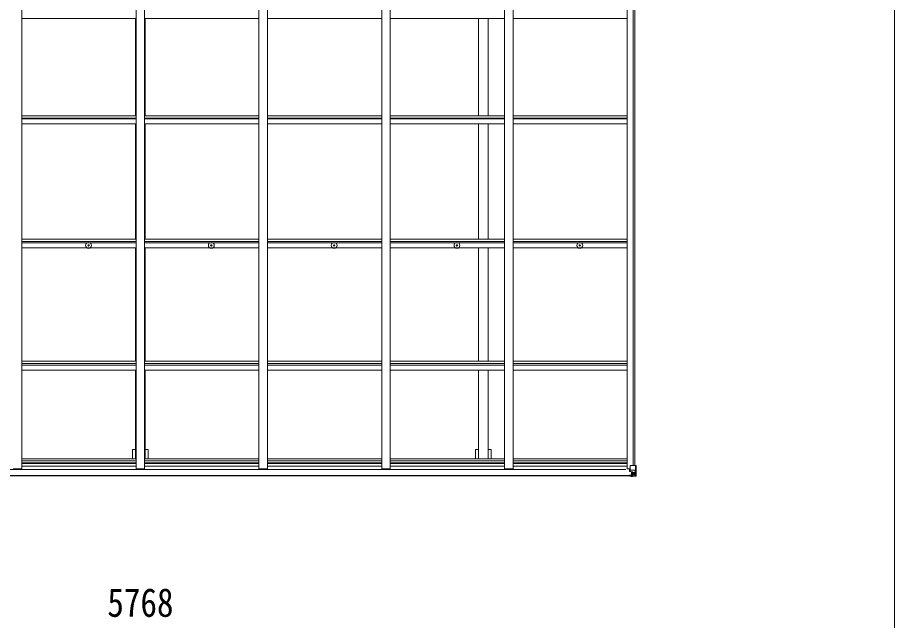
# Model space of a CAD drawing. Units: millimetres at full size, sheet at 1:35; details may follow other scales. Extents: x -9783 to 9892, y -6828 to 6752.
# Drawn here: x 4284 to 9397, y 187 to 3701 of the extents above; entities that cross this region are included whole.
import ezdxf
from ezdxf.enums import TextEntityAlignment as Align

# ---------------------------------------------------------------- set-up
doc = ezdxf.new("R2010")
doc.units = ezdxf.units.MM
doc.header["$LTSCALE"] = 35
for name, color, linetype, lineweight in [('0-1_本体', 4, 'Continuous', 9), ('0-2_部品', 7, 'Continuous', 9), ('0-A_寸法', 6, 'Continuous', 9), ('F-0_240', 7, 'Continuous', 9)]:
    doc.layers.add(name, color=color, linetype=linetype, lineweight=lineweight)
doc.styles.add('ＭＳ ゴシック', font='')
doc.styles.get('ＭＳ ゴシック').set_extended_font_data('MS Gothic')

msp = doc.modelspace()

# ---------------------------------------------------------------- linework, layer by layer
at = {"layer": '0-1_本体'}
for p, q in [((4309.19, 1070.07), (4309.19, 6377.1)), ((4975.19, 1070.07), (4975.19, 6377.1)), ((5025.19, 1070.07), (5025.19, 6377.1)), ((5691.19, 1070.07), (5691.19, 6377.1)), ((5741.19, 1070.07), (5741.19, 6377.1)), ((6407.19, 1070.07), (6407.19, 6377.1)), ((6457.19, 1070.07), (6457.19, 6377.1)), ((7123.19, 1070.07), (7123.19, 6377.1)), ((7173.19, 1070.07), (7173.19, 6377.1)), ((7839.19, 1070.07), (7839.19, 6377.1)), ((7874.37, 1089.61), (7874.37, 6357.56)), ((7884.19, 1089.61), (7884.19, 6357.56)), ((4309.19, 3695.58), (4975.19, 3695.58)), ((4972.69, 3128.06), (4972.69, 3695.58)), ((5025.19, 3695.58), (5691.19, 3695.58)), ((5027.69, 3128.06), (5027.69, 3695.58)), ((5741.19, 3695.58), (6407.19, 3695.58)), ((6457.19, 3695.58), (7123.19, 3695.58)), ((6972.69, 3128.06), (6972.69, 3695.58)), ((7027.69, 3128.06), (7027.69, 3695.58)), ((7173.19, 3695.58), (7839.19, 3695.58)), ((4309.19, 3128.06), (4975.19, 3128.06)), ((5025.19, 3128.06), (5691.19, 3128.06)), ((5741.19, 3128.06), (6407.19, 3128.06)), ((6457.19, 3128.06), (7123.19, 3128.06)), ((7173.19, 3128.06), (7839.19, 3128.06)), ((4309.19, 3115.04), (4975.19, 3115.04)), ((4309.19, 3111.18), (4975.19, 3111.18)), ((4309.19, 3081.3), (4975.19, 3081.3)), ((4972.69, 2408.76), (4972.69, 3081.3)), ((5025.19, 3115.04), (5691.19, 3115.04)), ((5025.19, 3111.18), (5691.19, 3111.18)), ((5025.19, 3081.3), (5691.19, 3081.3)), ((5027.69, 2408.76), (5027.69, 3081.3)), ((5741.19, 3115.04), (6407.19, 3115.04)), ((5741.19, 3111.18), (6407.19, 3111.18)), ((5741.19, 3081.3), (6407.19, 3081.3)), ((6457.19, 3115.04), (7123.19, 3115.04)), ((6457.19, 3111.18), (7123.19, 3111.18)), ((6457.19, 3081.3), (7123.19, 3081.3)), ((6972.69, 2408.76), (6972.69, 3081.3)), ((7027.69, 2408.76), (7027.69, 3081.3)), ((7173.19, 3115.04), (7839.19, 3115.04)), ((7173.19, 3111.18), (7839.19, 3111.18)), ((7173.19, 3081.3), (7839.19, 3081.3)), ((4309.19, 2408.76), (4975.19, 2408.76)), ((5025.19, 2408.76), (5691.19, 2408.76)), ((5741.19, 2408.76), (6407.19, 2408.76)), ((6457.19, 2408.76), (7123.19, 2408.76)), ((7173.19, 2408.76), (7839.19, 2408.76)), ((4309.19, 2395.85), (4975.19, 2395.85)), ((4309.19, 2387.52), (4975.19, 2387.52)), ((4309.19, 2358.25), (4975.19, 2358.25)), ((4972.69, 1697.99), (4972.69, 2358.25)), ((5025.19, 2395.85), (5691.19, 2395.85)), ((5025.19, 2387.52), (5691.19, 2387.52)), ((5025.19, 2358.25), (5691.19, 2358.25)), ((5027.69, 1697.99), (5027.69, 2358.25)), ((5741.19, 2395.85), (6407.19, 2395.85)), ((5741.19, 2387.52), (6407.19, 2387.52)), ((5741.19, 2358.25), (6407.19, 2358.25)), ((6457.19, 2395.85), (7123.19, 2395.85)), ((6457.19, 2387.52), (7123.19, 2387.52)), ((6457.19, 2358.25), (7123.19, 2358.25)), ((6972.69, 1697.99), (6972.69, 2358.25)), ((7027.69, 1697.99), (7027.69, 2358.25)), ((7173.19, 2395.85), (7839.17, 2395.85)), ((7173.19, 2387.52), (7839.19, 2387.52)), ((7173.19, 2358.25), (7839.19, 2358.25)), ((4309.19, 1697.99), (4975.19, 1697.99)), ((5025.19, 1697.99), (5691.19, 1697.99)), ((5741.19, 1697.99), (6407.19, 1697.99)), ((6457.19, 1697.99), (7123.19, 1697.99)), ((7173.19, 1697.99), (7839.19, 1697.99)), ((4309.19, 1685.15), (4975.19, 1685.15)), ((4309.19, 1675), (4975.19, 1675)), ((4309.19, 1646.03), (4975.19, 1646.03)), ((4972.69, 1128.93), (4972.69, 1646.03)), ((5025.19, 1685.15), (5691.19, 1685.15)), ((5025.19, 1675), (5691.19, 1675)), ((5025.19, 1646.03), (5691.19, 1646.03)), ((5027.69, 1128.93), (5027.69, 1646.03)), ((5741.19, 1685.15), (6407.19, 1685.15)), ((5741.19, 1675), (6407.19, 1675)), ((5741.19, 1646.03), (6407.19, 1646.03)), ((6457.19, 1685.15), (7123.19, 1685.15)), ((6457.19, 1675), (7123.19, 1675)), ((6457.19, 1646.03), (7123.19, 1646.03)), ((6972.69, 1128.93), (6972.69, 1646.03)), ((7027.69, 1128.93), (7027.69, 1646.03)), ((7173.19, 1685.15), (7839.19, 1685.15)), ((7173.19, 1675), (7839.19, 1675)), ((7173.19, 1646.03), (7839.19, 1646.03)), ((5045.39, 1183.77), (5027.69, 1183.77)), ((5045.39, 1183.77), (5045.39, 1128.93)), ((7045.39, 1183.77), (7027.69, 1183.77)), ((7045.39, 1183.77), (7045.39, 1128.93)), ((4309.19, 1128.93), (4975.19, 1128.93)), ((5025.19, 1128.93), (5691.19, 1128.93)), ((5741.19, 1128.93), (6407.19, 1128.93)), ((6457.19, 1128.93), (7123.19, 1128.93)), ((7173.19, 1128.93), (7839.19, 1128.93)), ((4309.19, 1116.11), (4975.19, 1116.11)), ((4309.19, 1104.76), (4975.19, 1104.76)), ((4309.19, 1100.98), (4975.19, 1100.98)), ((4309.19, 1085.03), (4975.19, 1085.03)), ((5025.19, 1116.11), (5691.19, 1116.11)), ((5025.19, 1104.76), (5691.19, 1104.76)), ((5025.19, 1100.98), (5691.19, 1100.98)), ((5025.19, 1085.03), (5691.19, 1085.03)), ((5741.19, 1116.11), (6407.19, 1116.11)), ((5741.19, 1104.76), (6407.19, 1104.76)), ((5741.19, 1100.98), (6407.19, 1100.98)), ((5741.19, 1085.03), (6407.19, 1085.03)), ((6457.19, 1116.11), (7123.19, 1116.11)), ((6457.19, 1104.76), (7123.19, 1104.76)), ((6457.19, 1100.98), (7123.19, 1100.98)), ((6457.19, 1085.03), (7123.19, 1085.03)), ((7173.19, 1116.11), (7839.19, 1116.11)), ((7173.19, 1104.76), (7839.19, 1104.76)), ((7173.19, 1100.98), (7839.19, 1100.98)), ((7173.19, 1085.03), (7839.19, 1085.03)), ((2137.69, 1031.26), (7862.69, 1031.26)), ((2137.69, 1029.2), (7862.69, 1029.2)), ((7830.19, 1066.74), (2172.19, 1066.74)), ((4259.19, 1070.07), (4309.19, 1070.07)), ((4975.19, 1070.07), (5025.19, 1070.07)), ((5691.19, 1070.07), (5741.19, 1070.07)), ((6407.19, 1070.07), (6457.19, 1070.07)), ((7123.19, 1070.07), (7173.19, 1070.07)), ((7839.19, 1070.07), (7852.19, 1070.07))]:
    msp.add_line(p, q, dxfattribs=at)
for points in [[(4972.69, 1183.77), (4954.99, 1183.77), (4954.99, 1128.93)], [(6972.69, 1183.77), (6954.99, 1183.77), (6954.99, 1128.93)]]:
    msp.add_lwpolyline(points, dxfattribs=at)
at = {"layer": '0-2_部品'}
for p, q in [((4695.95, 2373.39), (4697.05, 2373.41)), ((4695.95, 2372.39), (4697.05, 2372.37)), ((4697.05, 2373.41), (4697.57, 2373.51)), ((4697.05, 2372.37), (4697.57, 2372.27)), ((4697.67, 2374.02), (4697.57, 2373.51)), ((4697.67, 2371.75), (4697.57, 2372.27)), ((4697.69, 2375.13), (4697.67, 2374.02)), ((4697.69, 2370.64), (4697.67, 2371.75)), ((4698.69, 2375.13), (4698.71, 2374.02)), ((4698.69, 2370.64), (4698.71, 2371.75)), ((4698.71, 2374.02), (4698.81, 2373.51)), ((4698.71, 2371.75), (4698.81, 2372.27)), ((4699.33, 2373.41), (4698.81, 2373.51)), ((4699.33, 2372.37), (4698.81, 2372.27)), ((4700.44, 2373.39), (4699.33, 2373.41)), ((4700.44, 2372.39), (4699.33, 2372.37)), ((5411.95, 2373.39), (5413.05, 2373.41)), ((5411.95, 2372.39), (5413.05, 2372.37)), ((5413.05, 2373.41), (5413.57, 2373.51)), ((5413.05, 2372.37), (5413.57, 2372.27)), ((5413.67, 2374.02), (5413.57, 2373.51)), ((5413.67, 2371.75), (5413.57, 2372.27)), ((5413.69, 2375.13), (5413.67, 2374.02)), ((5413.69, 2370.64), (5413.67, 2371.75)), ((5414.69, 2375.13), (5414.71, 2374.02)), ((5414.69, 2370.64), (5414.71, 2371.75)), ((5414.71, 2374.02), (5414.81, 2373.51)), ((5414.71, 2371.75), (5414.81, 2372.27)), ((5415.33, 2373.41), (5414.81, 2373.51)), ((5415.33, 2372.37), (5414.81, 2372.27)), ((5416.44, 2373.39), (5415.33, 2373.41)), ((5416.44, 2372.39), (5415.33, 2372.37)), ((6127.95, 2373.39), (6129.05, 2373.41)), ((6127.95, 2372.39), (6129.05, 2372.37)), ((6129.05, 2373.41), (6129.57, 2373.51)), ((6129.05, 2372.37), (6129.57, 2372.27)), ((6129.67, 2374.02), (6129.57, 2373.51)), ((6129.67, 2371.75), (6129.57, 2372.27)), ((6129.69, 2375.13), (6129.67, 2374.02)), ((6129.69, 2370.64), (6129.67, 2371.75)), ((6130.69, 2375.13), (6130.71, 2374.02)), ((6130.69, 2370.64), (6130.71, 2371.75)), ((6130.71, 2374.02), (6130.81, 2373.51)), ((6130.71, 2371.75), (6130.81, 2372.27)), ((6131.33, 2373.41), (6130.81, 2373.51)), ((6131.33, 2372.37), (6130.81, 2372.27)), ((6132.44, 2373.39), (6131.33, 2373.41)), ((6132.44, 2372.39), (6131.33, 2372.37)), ((6843.95, 2373.39), (6845.05, 2373.41)), ((6843.95, 2372.39), (6845.05, 2372.37)), ((6845.05, 2373.41), (6845.57, 2373.51)), ((6845.05, 2372.37), (6845.57, 2372.27)), ((6845.67, 2374.02), (6845.57, 2373.51)), ((6845.67, 2371.75), (6845.57, 2372.27)), ((6845.69, 2375.13), (6845.67, 2374.02)), ((6845.69, 2370.64), (6845.67, 2371.75)), ((6846.69, 2375.13), (6846.71, 2374.02)), ((6846.69, 2370.64), (6846.71, 2371.75)), ((6846.71, 2374.02), (6846.81, 2373.51)), ((6846.71, 2371.75), (6846.81, 2372.27)), ((6847.33, 2373.41), (6846.81, 2373.51)), ((6847.33, 2372.37), (6846.81, 2372.27)), ((6848.44, 2373.39), (6847.33, 2373.41)), ((6848.44, 2372.39), (6847.33, 2372.37)), ((7559.95, 2373.39), (7561.05, 2373.41)), ((7559.95, 2372.39), (7561.05, 2372.37)), ((7561.05, 2373.41), (7561.57, 2373.51)), ((7561.05, 2372.37), (7561.57, 2372.27)), ((7561.67, 2374.02), (7561.57, 2373.51)), ((7561.67, 2371.75), (7561.57, 2372.27)), ((7561.69, 2375.13), (7561.67, 2374.02)), ((7561.69, 2370.64), (7561.67, 2371.75)), ((7562.69, 2375.13), (7562.71, 2374.02)), ((7562.69, 2370.64), (7562.71, 2371.75)), ((7562.71, 2374.02), (7562.81, 2373.51)), ((7562.71, 2371.75), (7562.81, 2372.27)), ((7563.33, 2373.41), (7562.81, 2373.51)), ((7563.33, 2372.37), (7562.81, 2372.27)), ((7564.44, 2373.39), (7563.33, 2373.41)), ((7564.44, 2372.39), (7563.33, 2372.37)), ((7856.69, 1088.61), (7856.69, 1055.51)), ((7887.85, 1089.61), (7857.69, 1089.61)), ((7887.85, 1089.61), (7887.85, 1029.02)), ((7850.69, 1033.59), (7850.69, 1033.47)), ((7850.69, 1031.91), (7850.69, 1033.47)), ((7850.69, 1031.91), (7850.69, 1031.26)), ((7851.69, 1031.91), (7850.69, 1031.91)), ((7851.69, 1031.26), (7851.69, 1031.91)), ((7856.69, 1031.91), (7851.69, 1031.91)), ((7852.19, 1070.07), (7852.19, 1054.74)), ((7852.19, 1066.61), (7856.69, 1066.61)), ((7853.19, 1056.46), (7852.19, 1056.46)), ((7852.19, 1054.74), (7853.19, 1054.73)), ((7857.24, 1054.69), (7853.19, 1054.73)), ((7856.89, 1028.41), (7853.77, 1029.2)), ((7880.69, 1062.94), (7856.69, 1062.94)), ((7856.69, 1033.51), (7866.69, 1033.6)), ((7856.69, 1033.51), (7856.69, 1031.91)), ((7856.89, 1028.41), (7857.19, 1028.41)), ((7857.19, 1028.41), (7857.19, 1029.2)), ((7857.52, 1055.25), (7867.86, 1053.6)), ((7857.52, 1054.62), (7857.52, 1055.25)), ((7867.86, 1052.96), (7857.52, 1054.62)), ((7858.69, 1031.67), (7866.69, 1031.67)), ((7858.69, 1031.65), (7866.69, 1031.65)), ((7862.19, 1028.02), (7862.19, 1029.2)), ((7862.19, 1028.02), (7867.19, 1028.11)), ((7862.19, 1027.61), (7862.19, 1028.02)), ((7862.19, 1027.61), (7862.19, 1027.09)), ((7868.69, 1027.49), (7862.19, 1027.09)), ((7862.19, 1027.09), (7862.19, 1026.21)), ((7862.19, 1026.21), (7868.69, 1026.61)), ((7863.19, 1053.71), (7863.19, 1033.74)), ((7863.19, 1045.81), (7867.19, 1045.81)), ((7863.19, 1037.6), (7867.19, 1037.6)), ((7867.08, 1033.97), (7863.19, 1033.97)), ((7866.7, 1033.6), (7866.69, 1033.6)), ((7866.69, 1031.65), (7866.69, 1033.6)), ((7866.69, 1032.67), (7867.19, 1032.67)), ((7866.7, 1033.77), (7866.7, 1033.6)), ((7867.19, 1049.41), (7868.69, 1049.41)), ((7867.19, 1035.85), (7868.69, 1035.85)), ((7867.19, 1032.31), (7868.69, 1032.31)), ((7867.86, 1053.6), (7867.86, 1052.96)), ((7868.69, 1052.7), (7868.69, 1026.61)), ((7880.69, 1049.41), (7868.69, 1049.41)), ((7869.69, 1035.85), (7868.69, 1035.85)), ((7880.69, 1035.85), (7868.69, 1035.85)), ((7868.69, 1026.72), (7880.69, 1027.5)), ((7875.21, 1043.05), (7875.21, 1044.01)), ((7887.3, 1062.72), (7880.69, 1062.94)), ((7880.69, 1049.41), (7880.69, 1049.41)), ((7880.69, 1049.41), (7883.02, 1049.38)), ((7883.02, 1035.9), (7880.69, 1035.84)), ((7880.78, 1027.51), (7888.71, 1027.98)), ((7883.02, 1049.38), (7883.02, 1035.9)), ((7887.3, 1062.72), (7883.16, 1050.64)), ((7883.88, 1032.4), (7886.61, 1028.73)), ((7887.85, 1028.95), (7887.85, 1029.02)), ((7889.75, 1027.94), (7889.75, 1027.9)), ((7889.75, 1027.89), (7889.75, 1027.89)), ((7890.69, 1028.9), (7890.69, 1028.93))]:
    msp.add_line(p, q, dxfattribs=at)
for points in [[(7890.69, 1028.93), (7890.69, 1089.61), (7887.85, 1089.61)], [(7856.69, 1033.51), (7856.69, 1033.52), (7850.69, 1033.47)], [(7851.69, 1033.63), (7866.69, 1033.77), (7866.7, 1033.77)], [(7853.19, 1054.73), (7853.19, 1056.46), (7856.69, 1056.48)], [(7866.69, 1032.67), (7858.69, 1032.67), (7858.69, 1031.26)], [(7862.19, 1027.61), (7867.19, 1027.61), (7867.19, 1053.07)], [(7889.75, 1027.89), (7880.69, 1027.34), (7868.69, 1026.61)], [(7874.25, 1041.13), (7873.29, 1041.13), (7873.29, 1042.09), (7874.25, 1042.09)], [(7875.21, 1044.01), (7876.17, 1044.01), (7876.17, 1043.05)], [(7876.17, 1040.17), (7876.17, 1039.21), (7875.21, 1039.21), (7875.21, 1040.17)], [(7877.13, 1042.09), (7878.09, 1042.09), (7878.09, 1041.13), (7877.13, 1041.13)]]:
    msp.add_lwpolyline(points, dxfattribs=at)
for centre, radius in [((4698.19, 2372.89), 17), ((4698.19, 2372.89), 4), ((5414.19, 2372.89), 17), ((5414.19, 2372.89), 4), ((6130.19, 2372.89), 17), ((6130.19, 2372.89), 4), ((6846.19, 2372.89), 17), ((6846.19, 2372.89), 4), ((7562.19, 2372.89), 17), ((7562.19, 2372.89), 4), ((7875.69, 1041.61), 5.3)]:
    msp.add_circle(centre, radius, dxfattribs=at)
for centre, radius, start, end in [((4698.19, 2372.89), 2.3, 167.44414, 192.55586), ((4698.19, 2372.89), 2.3, 77.44414, 102.55586), ((4698.19, 2372.89), 2.3, 257.44414, 282.55586), ((4698.19, 2372.89), 2.3, 347.44414, 12.55586), ((5414.19, 2372.89), 2.3, 167.44414, 192.55586), ((5414.19, 2372.89), 2.3, 77.44414, 102.55586), ((5414.19, 2372.89), 2.3, 257.44414, 282.55586), ((5414.19, 2372.89), 2.3, 347.44414, 12.55586), ((6130.19, 2372.89), 2.3, 167.44414, 192.55586), ((6130.19, 2372.89), 2.3, 77.44414, 102.55586), ((6130.19, 2372.89), 2.3, 257.44414, 282.55586), ((6130.19, 2372.89), 2.3, 347.44414, 12.55586), ((6846.19, 2372.89), 2.3, 167.44414, 192.55586), ((6846.19, 2372.89), 2.3, 77.44414, 102.55586), ((6846.19, 2372.89), 2.3, 257.44414, 282.55586), ((6846.19, 2372.89), 2.3, 347.44414, 12.55586), ((7562.19, 2372.89), 2.3, 167.44414, 192.55586), ((7562.19, 2372.89), 2.3, 77.44414, 102.55586), ((7562.19, 2372.89), 2.3, 257.44414, 282.55586), ((7562.19, 2372.89), 2.3, 347.44414, 12.55586), ((7857.69, 1088.61), 1, 90, 180), ((7851.55, 1025.95), 7.69, 88.96999, 96.43426), ((7857.63, 1056.18), 0.937, 182.32209, 263.26766), ((7857.63, 1055.55), 0.937, 182.32209, 263.26766), ((7866.69, 1034.1), 0.5, 270.52895, 0.04464), ((7866.69, 1031.17), 0.5, 0.00109, 90.00109), ((7866.69, 1031.15), 0.5, 359.99802, 89.99691), ((7866.68, 1034.28), 0.513, 271.88028, 1.04707), ((7867.75, 1052.66), 0.937, 2.32209, 83.26766), ((7867.75, 1052.03), 0.937, 2.32209, 83.26766), ((7874.25, 1043.05), 0.96, 270, 0), ((7874.25, 1040.17), 0.96, 0, 90), ((7877.13, 1043.05), 0.96, 180, 270), ((7877.13, 1040.17), 0.96, 90, 180), ((7886.56, 1028.9), 1.28, 311.17831, 2.45895), ((7888.54, 1015.29), 12.7, 89.24466, 95.10311), ((7889.69, 1028.94), 0.999, 273.4424, 359.95083), ((7889.69, 1028.9), 0.999, 273.4424, 359.95083), ((7889.69, 1028.89), 1, 273.50017, 0.00079)]:
    msp.add_arc(centre, radius, start, end, dxfattribs=at)
for centre, major_axis, ratio, start_param, end_param in [((7962.44, 1035.85), (-81.75, 0), 0.061163, 0, 0.0007725), ((7885.89, 1035.98), (-0.03, -5), 0.573921, 4.7320603, 5.5159136), ((7884.43, 1049.35), (0, -3), 0.468246, 4.2703918, 4.7058971), ((7887.56, 1030.91), (0.02, -3), 0.466854, 5.5234897, 6.1575023), ((7886.58, 1060.38), (-0.85, -2.32), 0.403757, 2.3087461, 3.2744049), ((7887.75, 1027.82), (-2, -0.12), 0.060933, 3.1378449, 4.2119296), ((7688.75, 1015.58), (-201, -12.36), 0.060933, 3.1373463, 3.1378449)]:
    msp.add_ellipse(centre, major_axis=major_axis, ratio=ratio, start_param=start_param, end_param=end_param, dxfattribs=at)
at = {"layer": 'F-0_240', "color": 5}
msp.add_line((9396.97, 6751.9), (9396.97, -6828.1), dxfattribs=at)

# ---------------------------------------------------------------- texts
at = {"layer": '0-A_寸法', "color": 7, "style": 'ＭＳ ゴシック', "width": 0.85}
msp.add_text('5768', height=166.8, dxfattribs=at).set_placement((4807.69, 157.64), align=Align.BOTTOM_LEFT)

doc.saveas('drawing.dxf')
